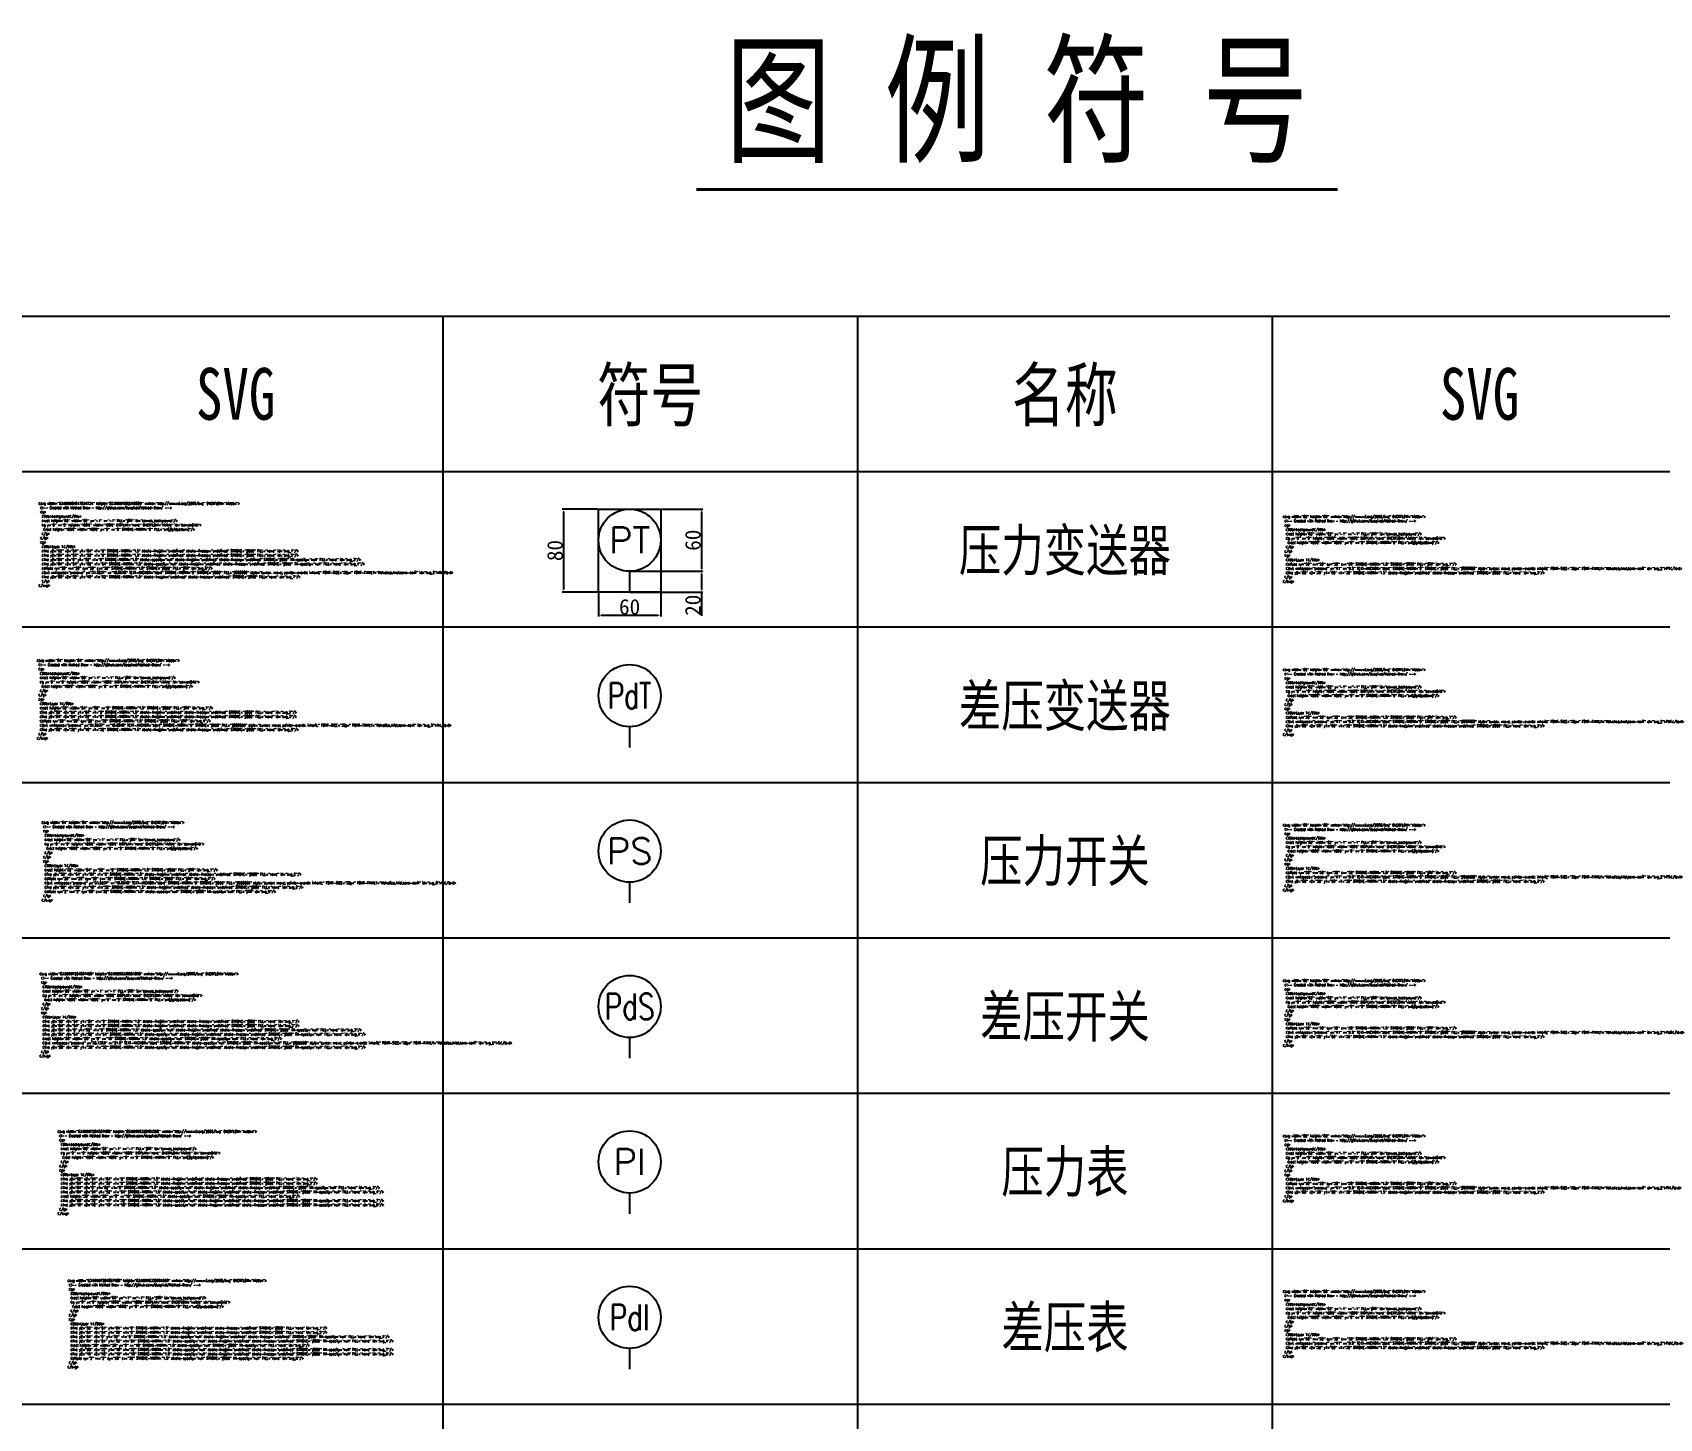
# Model space of a CAD drawing. Header units: millimetres. Extents: x 592 to 5868, y 122 to 2804.
# Drawn here: x 1809 to 3378, y 1467 to 2804 of the extents above; entities that cross this region are included whole.
import ezdxf
from ezdxf.enums import TextEntityAlignment as Align

# ---------------------------------------------------------------- set-up
doc = ezdxf.new("R2010")
doc.units = ezdxf.units.MM
doc.styles.add('Romans', font='romans.shx', dxfattribs={"width": 0.75, "bigfont": 'fs1.shx'})
doc.styles.add('ST', font='', dxfattribs={"width": 0.75})
doc.styles.get("Standard").update_dxf_attribs({"font": ''})
doc.styles.get('ST').set_extended_font_data('SimSun')
doc.styles.get('Standard').set_extended_font_data('SimSun')
doc.dimstyles.new('ZhangXY', dxfattribs={"dimtxt": 15, "dimasz": 2.5, "dimexe": 1.25, "dimexo": 0.625, "dimtad": 1, "dimdsep": 46, "dimtxsty": 'Standard', "dimcen": 2.5, "dimclrd": 3, "dimclre": 3, "dimclrt": 3, "dimadec": 0, "dimazin": 0, "dimtfac": 1, "dimtmove": 0, "dimatfit": 3, "dimfxl": 0, "dimarcsym": 0})

# ---------------------------------------------------------------- blocks, each defined once
blk = doc.blocks.new('*D53')
at = {"color": 3, "lineweight": -2, "transparency": 16777216}
for p, q in [((2354.3, 2344.4), (2319.8, 2344.4)), ((2321.1, 2341.9), (2321.1, 2266.9)), ((2354.3, 2264.4), (2319.8, 2264.4))]:
    blk.add_line(p, q, dxfattribs=at)
at = {"color": 3, "transparency": 16777216}
for points in [[(2320.7, 2341.9), (2321.5, 2341.9), (2321.1, 2344.4)], [(2320.7, 2266.9), (2321.5, 2266.9), (2321.1, 2264.4)]]:
    blk.add_solid(points, dxfattribs=at)
at = {"layer": 'Defpoints', "color": 0, "transparency": 16777216}
for p in [(2354.9, 2344.4), (2321.1, 2264.4), (2354.9, 2264.4)]:
    blk.add_point(p, dxfattribs=at)
at = {"color": 3, "transparency": 16777216, "insert": (2313, 2304.4), "char_height": 15, "attachment_point": 5, "rotation": 90}
blk.add_mtext('80', dxfattribs=at)
blk = doc.blocks.new('*D54')
at = {"color": 3, "lineweight": -2, "transparency": 16777216}
for p, q in [((2354.9, 2263.7), (2354.9, 2240.7)), ((2414.9, 2263.7), (2414.9, 2240.7)), ((2357.4, 2241.9), (2412.4, 2241.9))]:
    blk.add_line(p, q, dxfattribs=at)
at = {"color": 3, "transparency": 16777216}
for points in [[(2357.4, 2242.3), (2357.4, 2241.5), (2354.9, 2241.9)], [(2412.4, 2242.3), (2412.4, 2241.5), (2414.9, 2241.9)]]:
    blk.add_solid(points, dxfattribs=at)
at = {"layer": 'Defpoints', "color": 0, "transparency": 16777216}
for p in [(2354.9, 2264.4), (2414.9, 2264.4), (2414.9, 2241.9)]:
    blk.add_point(p, dxfattribs=at)
at = {"color": 3, "transparency": 16777216, "insert": (2384.9, 2250), "char_height": 15, "attachment_point": 5}
blk.add_mtext('60', dxfattribs=at)
blk = doc.blocks.new('*D55')
at = {"color": 3, "lineweight": -2, "transparency": 16777216}
for p, q in [((2385.5, 2284.4), (2455.4, 2284.4)), ((2454.1, 2281.9), (2454.1, 2266.9)), ((2385.5, 2264.4), (2455.4, 2264.4)), ((2454.1, 2264.4), (2454.1, 2241.3))]:
    blk.add_line(p, q, dxfattribs=at)
at = {"color": 3, "transparency": 16777216}
for points in [[(2453.7, 2281.9), (2454.5, 2281.9), (2454.1, 2284.4)], [(2453.7, 2266.9), (2454.5, 2266.9), (2454.1, 2264.4)]]:
    blk.add_solid(points, dxfattribs=at)
at = {"layer": 'Defpoints', "color": 0, "transparency": 16777216}
for p in [(2384.9, 2284.4), (2384.9, 2264.4), (2454.1, 2264.4)]:
    blk.add_point(p, dxfattribs=at)
at = {"color": 3, "transparency": 16777216, "insert": (2446, 2251.6), "char_height": 15, "attachment_point": 5, "rotation": 90}
blk.add_mtext('20', dxfattribs=at)
blk = doc.blocks.new('*D56')
at = {"color": 3, "lineweight": -2, "transparency": 16777216}
for p, q in [((2385.5, 2344.4), (2455.4, 2344.4)), ((2454.1, 2341.9), (2454.1, 2286.9)), ((2385.5, 2284.4), (2455.4, 2284.4))]:
    blk.add_line(p, q, dxfattribs=at)
at = {"color": 3, "transparency": 16777216}
for points in [[(2453.7, 2341.9), (2454.5, 2341.9), (2454.1, 2344.4)], [(2453.7, 2286.9), (2454.5, 2286.9), (2454.1, 2284.4)]]:
    blk.add_solid(points, dxfattribs=at)
at = {"layer": 'Defpoints', "color": 0, "transparency": 16777216}
for p in [(2384.9, 2344.4), (2384.9, 2284.4), (2454.1, 2284.4)]:
    blk.add_point(p, dxfattribs=at)
at = {"color": 3, "transparency": 16777216, "insert": (2446, 2314.4), "char_height": 15, "attachment_point": 5, "rotation": 90}
blk.add_mtext('60', dxfattribs=at)

msp = doc.modelspace()

# ---------------------------------------------------------------- linework, layer by layer
at = {"lineweight": 40}
msp.add_line((2449.547, 2652.982), (3067.669, 2652.982), dxfattribs=at)
at = {"lineweight": -3}
for p, q in [((1004.84, 2530.622), (2204.847, 2530.622)), ((2204.847, 2530.622), (2204.847, 130.738)), ((2204.847, 2530.622), (3404.884, 2530.622)), ((2604.869, 2530.622), (2604.869, 130.738)), ((3004.862, 2530.622), (3004.862, 130.738)), ((1004.84, 2380.62), (2204.847, 2380.62)), ((2204.847, 2380.62), (3404.884, 2380.62)), ((1004.84, 2230.628), (2204.847, 2230.628)), ((2204.847, 2230.628), (3404.884, 2230.628)), ((1004.84, 2080.636), (2204.847, 2080.636)), ((2204.847, 2080.636), (3404.884, 2080.636)), ((1004.84, 1930.644), (2204.847, 1930.644)), ((2204.847, 1930.644), (3404.884, 1930.644)), ((1004.84, 1780.651), (2204.847, 1780.651)), ((2204.847, 1780.651), (3404.884, 1780.651)), ((1004.84, 1630.659), (2204.847, 1630.659)), ((2204.847, 1630.659), (3404.884, 1630.659)), ((1004.84, 1480.667), (2204.847, 1480.667)), ((2204.847, 1480.667), (3404.884, 1480.667))]:
    msp.add_line(p, q, dxfattribs=at)
for p, q in [((2384.9, 2284.367), (2384.9, 2264.367)), ((2384.9, 2134.375), (2384.9, 2114.375)), ((2384.9, 1984.383), (2384.9, 1964.383)), ((2384.9, 1834.391), (2384.9, 1814.391)), ((2384.914, 1684.399), (2384.914, 1664.399)), ((2384.914, 1534.407), (2384.914, 1514.407))]:
    msp.add_line(p, q)
at = {"color": 3}
msp.add_lwpolyline([(2354.9, 2344.367), (2414.9, 2344.367), (2414.9, 2264.367), (2354.9, 2264.367)], close=True, dxfattribs=at)
at = {"color": 7, "linetype": 'Continuous', "lineweight": -3}
for centre in [(2384.9, 2314.367), (2384.9, 2164.375), (2384.9, 2014.383), (2384.9, 1864.391), (2384.914, 1714.399), (2384.914, 1564.407)]:
    msp.add_circle(centre, 30, dxfattribs=at)

# ---------------------------------------------------------------- texts
at = {"color": 1, "lineweight": -3, "style": 'ST', "width": 0.75}
msp.add_text('图 例 符 号', height=100, dxfattribs=at).set_placement((2758.593, 2741.3), align=Align.MIDDLE)
at = {"color": 7, "lineweight": -3, "style": 'ST', "width": 0.75}
for s, height, p in [('SVG', 50, (2004.836, 2455.621)), ('名称', 50, (2804.858, 2455.621)), ('SVG', 50, (3204.873, 2455.621)), ('压力变送器', 40, (2804.866, 2305.624)), ('差压变送器', 40, (2804.866, 2155.632)), ('压力开关', 40, (2804.866, 2005.64)), ('差压开关', 40, (2804.866, 1855.648)), ('压力表', 40, (2804.881, 1705.655)), ('差压表', 40, (2804.881, 1555.663))]:
    msp.add_text(s, height=height, dxfattribs=at).set_placement(p, align=Align.MIDDLE)
at = {"color": 7, "linetype": 'Continuous', "lineweight": -3}
for s, height, style, width, p in [('符号', 50, 'ST', 0.75, (2404.858, 2455.621)), ('PdT', 25, 'Romans', 0.7, (2384.9, 2164.375)), ('PdS', 25, 'Romans', 0.75, (2384.9, 1864.391)), ('PdI', 25, 'Romans', 0.75, (2384.914, 1564.407))]:
    msp.add_text(s, height=height, dxfattribs=dict(at, style=style, width=width)).set_placement(p, align=Align.MIDDLE)
at = {"color": 7, "linetype": 'Continuous', "lineweight": -3, "style": 'Romans'}
for s, p in [('PT', (2384.9, 2314.367)), ('PS', (2384.9, 2014.383)), ('PI', (2384.914, 1714.399))]:
    msp.add_text(s, height=25, dxfattribs=at).set_placement(p, align=Align.MIDDLE)
at = {"char_height": 2.5, "attachment_point": 1, "style": 'Romans'}
for s, insert, width in [('<svg width="63.999984017834734" height="83.99997902340809" xmlns="http://www.w3.org/2000/svg" OVERFLOW="hidden">\\P <!-- Created with Method Draw - http://github.com/duopixel/Method-Draw/ -->\\P <g>\\P  <title>background</title>\\P  <rect height="86" width="66" y="-1" x="-1" FILL="#fff" id="canvas_background"/>\\P  <g y="0" x="0" height="100%" width="100%" DISPLAY="none" OVERFLOW="visible" id="canvasGrid">\\P   <rect height="100%" width="100%" y="0" x="0" STROKE-WIDTH="0" FILL="url(#gridpattern)"/>\\P  </g>\\P </g>\\P <g>\\P  <title>Layer 1</title>\\P  <line y2="52" x2="64" y1="84" x1="0" STROKE-WIDTH="1.5" stroke-linejoin="undefined" stroke-linecap="undefined" STROKE="#000" FILL="none" id="svg_1"/>\\P  <line y2="84" x2="64" y1="52" x1="0" STROKE-WIDTH="1.5" stroke-linejoin="undefined" stroke-linecap="undefined" STROKE="#000" FILL="none" id="svg_2"/>\\P  <line y2="84" x2="0" y1="52" x1="0" STROKE-WIDTH="1.5" stroke-opacity="null" stroke-linejoin="undefined" stroke-linecap="undefined" STROKE="#000" fill-opacity="null" FILL="none" id="svg_3"/>\\P  <line y2="84" x2="64" y1="52" x1="64" STROKE-WIDTH="1.5" stroke-opacity="null" stroke-linejoin="undefined" stroke-linecap="undefined" STROKE="#000" fill-opacity="null" FILL="none" id="svg_4"/>\\P  <ellipse ry="20" rx="20" cy="20" cx="32" STROKE-WIDTH="1.5" STROKE="#000" FILL="#fff" id="svg_5"/>\\P  <text xml:space="preserve" y="31.5037" x="18.8518" TEXT-ANCHOR="start" STROKE-WIDTH="0" STROKE="#000" FILL="#000000" style="cursor: move; pointer-events: inherit;" FONT-SIZE="32px" FONT-FAMILY="Helvetica,Arial,sans-serif" id="svg_6">M</text>\\P  <line y2="68" x2="32" y1="40" x1="32" STROKE-WIDTH="1.5" stroke-linejoin="undefined" stroke-linecap="undefined" STROKE="#000" FILL="none" id="svg_7"/>\\P  </g>\\P</svg>', (1814.375, 2351.156), 404.25), ('<svg width="60" height="80" xmlns="http://www.w3.org/2000/svg" OVERFLOW="hidden">\\P <!-- Created with Method Draw - http://github.com/duopixel/Method-Draw/ -->\\P <g>\\P  <title>background</title>\\P  <rect height="82" width="62" y="-1" x="-1" FILL="#fff" id="canvas_background"/>\\P  <g y="0" x="0" height="100%" width="100%" DISPLAY="none" OVERFLOW="visible" id="canvasGrid">\\P   <rect height="100%" width="100%" y="0" x="0" STROKE-WIDTH="0" FILL="url(#gridpattern)"/>\\P  </g>\\P </g>\\P <g>\\P  <title>Layer 1</title>\\P  <ellipse ry="30" rx="30" cy="30" cx="30" STROKE-WIDTH="1.5" STROKE="#000" FILL="#fff" id="svg_1"/>\\P  <text xml:space="preserve" y="41" x="9.5" TEXT-ANCHOR="start" STROKE-WIDTH="0" STROKE="#000" FILL="#000000" style="cursor: move; pointer-events: inherit;" FONT-SIZE="32px" FONT-FAMILY="Helvetica,Arial,sans-serif" id="svg_2">PT</text>\\P  <line y2="80" x2="30" y1="60" x1="30" STROKE-WIDTH="1.5" stroke-linejoin="undefined" stroke-linecap="undefined" STROKE="#000" FILL="none" id="svg_3"/>\\P </g>\\P</svg>', (3014.718, 2338.415), 387.2503), ('<svg width="64" height="84" xmlns="http://www.w3.org/2000/svg" OVERFLOW="hidden">\\P <!-- Created with Method Draw - http://github.com/duopixel/Method-Draw/ -->\\P <g>\\P  <title>background</title>\\P  <rect height="86" width="66" y="-1" x="-1" FILL="#fff" id="canvas_background"/>\\P  <g y="0" x="0" height="100%" width="100%" DISPLAY="none" OVERFLOW="visible" id="canvasGrid">\\P   <rect height="100%" width="100%" y="0" x="0" STROKE-WIDTH="0" FILL="url(#gridpattern)"/>\\P  </g>\\P </g>\\P <g>\\P  <title>Layer 1</title>\\P  <rect height="32" width="64" y="52" x="0" STROKE-WIDTH="1.5" STROKE="#000" FILL="#fff" id="svg_1"/>\\P  <line y2="52" x2="64" y1="84" x1="0" STROKE-WIDTH="1.5" stroke-linejoin="undefined" stroke-linecap="undefined" STROKE="#000" FILL="none" id="svg_2"/>\\P  <line y2="84" x2="64" y1="52" x1="0" STROKE-WIDTH="1.5" stroke-linejoin="undefined" stroke-linecap="undefined" STROKE="#000" FILL="none" id="svg_3"/>\\P  <ellipse ry="20" rx="20" cy="20" cx="32" STROKE-WIDTH="1.5" STROKE="#000" FILL="#fff" id="svg_4"/>\\P  <text xml:space="preserve" y="31.5037" x="18.8518" TEXT-ANCHOR="start" STROKE-WIDTH="0" STROKE="#000" FILL="#000000" style="cursor: move; pointer-events: inherit;" FONT-SIZE="32px" FONT-FAMILY="Helvetica,Arial,sans-serif" id="svg_5">M</text>\\P  <line y2="52" x2="32" y1="40" x1="32" STROKE-WIDTH="1.5" stroke-linejoin="undefined" stroke-linecap="undefined" STROKE="#000" FILL="none" id="svg_6"/>\\P </g>\\P</svg>', (1812.641, 2199.62), 404.25), ('<svg width="60" height="80" xmlns="http://www.w3.org/2000/svg" OVERFLOW="hidden">\\P <!-- Created with Method Draw - http://github.com/duopixel/Method-Draw/ -->\\P <g>\\P  <title>background</title>\\P  <rect height="82" width="62" y="-1" x="-1" FILL="#fff" id="canvas_background"/>\\P  <g y="0" x="0" height="100%" width="100%" DISPLAY="none" OVERFLOW="visible" id="canvasGrid">\\P   <rect height="100%" width="100%" y="0" x="0" STROKE-WIDTH="0" FILL="url(#gridpattern)"/>\\P  </g>\\P </g>\\P <g>\\P  <title>Layer 1</title>\\P  <ellipse ry="30" rx="30" cy="30" cx="30" STROKE-WIDTH="1.5" STROKE="#000" FILL="#fff" id="svg_1"/>\\P  <text xml:space="preserve" y="41" x="9.5" TEXT-ANCHOR="start" STROKE-WIDTH="0" STROKE="#000" FILL="#000000" style="cursor: move; pointer-events: inherit;" FONT-SIZE="32px" FONT-FAMILY="Helvetica,Arial,sans-serif" id="svg_2">PdT</text>\\P  <line y2="80" x2="30" y1="60" x1="30" STROKE-WIDTH="1.5" stroke-linejoin="undefined" stroke-linecap="undefined" STROKE="#000" FILL="none" id="svg_3"/>\\P </g>\\P</svg>', (3014.718, 2190.699), 387.2503), ('<svg width="64" height="84" xmlns="http://www.w3.org/2000/svg" OVERFLOW="hidden">\\P <!-- Created with Method Draw - http://github.com/duopixel/Method-Draw/ -->\\P <g>\\P  <title>background</title>\\P  <rect height="86" width="66" y="-1" x="-1" FILL="#fff" id="canvas_background"/>\\P  <g y="0" x="0" height="100%" width="100%" DISPLAY="none" OVERFLOW="visible" id="canvasGrid">\\P   <rect height="100%" width="100%" y="0" x="0" STROKE-WIDTH="0" FILL="url(#gridpattern)"/>\\P  </g>\\P </g>\\P <g>\\P  <title>Layer 1</title>\\P  <rect height="32" width="64" y="52" x="0" STROKE-WIDTH="1.5" STROKE="#000" FILL="#fff" id="svg_1"/>\\P  <line y2="52" x2="64" y1="84" x1="0" STROKE-WIDTH="1.5" stroke-linejoin="undefined" stroke-linecap="undefined" STROKE="#000" FILL="none" id="svg_2"/>\\P  <ellipse ry="20" rx="20" cy="20" cx="32" STROKE-WIDTH="1.5" STROKE="#000" FILL="#fff" id="svg_4"/>\\P  <text xml:space="preserve" y="31.5037" x="18.8518" TEXT-ANCHOR="start" STROKE-WIDTH="0" STROKE="#000" FILL="#000000" style="cursor: move; pointer-events: inherit;" FONT-SIZE="32px" FONT-FAMILY="Helvetica,Arial,sans-serif" id="svg_5">M</text>\\P  <line y2="52" x2="32" y1="40" x1="32" STROKE-WIDTH="1.5" stroke-linejoin="undefined" stroke-linecap="undefined" STROKE="#000" FILL="none" id="svg_6"/>\\P  <ellipse ry="2" rx="2" cy="68" cx="32" STROKE-WIDTH="1.5" stroke-opacity="null" STROKE="#000" fill-opacity="null" FILL="#fff" id="svg_9"/>\\P </g>\\P</svg>', (1817.18, 2043.311), 404.25), ('<svg width="60" height="80" xmlns="http://www.w3.org/2000/svg" OVERFLOW="hidden">\\P <!-- Created with Method Draw - http://github.com/duopixel/Method-Draw/ -->\\P <g>\\P  <title>background</title>\\P  <rect height="82" width="62" y="-1" x="-1" FILL="#fff" id="canvas_background"/>\\P  <g y="0" x="0" height="100%" width="100%" DISPLAY="none" OVERFLOW="visible" id="canvasGrid">\\P   <rect height="100%" width="100%" y="0" x="0" STROKE-WIDTH="0" FILL="url(#gridpattern)"/>\\P  </g>\\P </g>\\P <g>\\P  <title>Layer 1</title>\\P  <ellipse ry="30" rx="30" cy="30" cx="30" STROKE-WIDTH="1.5" STROKE="#000" FILL="#fff" id="svg_1"/>\\P  <text xml:space="preserve" y="41" x="9.5" TEXT-ANCHOR="start" STROKE-WIDTH="0" STROKE="#000" FILL="#000000" style="cursor: move; pointer-events: inherit;" FONT-SIZE="32px" FONT-FAMILY="Helvetica,Arial,sans-serif" id="svg_2">PS</text>\\P  <line y2="80" x2="30" y1="60" x1="30" STROKE-WIDTH="1.5" stroke-linejoin="undefined" stroke-linecap="undefined" STROKE="#000" FILL="none" id="svg_3"/>\\P </g>\\P</svg>', (3014.718, 2040.707), 387.2503), ('<svg width="63.99997204557408" height="83.99996330981598" xmlns="http://www.w3.org/2000/svg" OVERFLOW="hidden">\\P <!-- Created with Method Draw - http://github.com/duopixel/Method-Draw/ -->\\P <g>\\P  <title>background</title>\\P  <rect height="86" width="66" y="-1" x="-1" FILL="#fff" id="canvas_background"/>\\P  <g y="0" x="0" height="100%" width="100%" DISPLAY="none" OVERFLOW="visible" id="canvasGrid">\\P   <rect height="100%" width="100%" y="0" x="0" STROKE-WIDTH="0" FILL="url(#gridpattern)"/>\\P  </g>\\P </g>\\P <g>\\P  <title>Layer 1</title>\\P  <line y2="52" x2="64" y1="84" x1="0" STROKE-WIDTH="1.5" stroke-linejoin="undefined" stroke-linecap="undefined" STROKE="#000" FILL="none" id="svg_1"/>\\P  <line y2="84" x2="64" y1="52" x1="0" STROKE-WIDTH="1.5" stroke-linejoin="undefined" stroke-linecap="undefined" STROKE="#000" FILL="none" id="svg_2"/>\\P  <line y2="84" x2="0" y1="52" x1="0" STROKE-WIDTH="1.5" stroke-opacity="null" stroke-linejoin="undefined" stroke-linecap="undefined" STROKE="#000" fill-opacity="null" FILL="none" id="svg_3"/>\\P  <line y2="84" x2="64" y1="52" x1="64" STROKE-WIDTH="1.5" stroke-opacity="null" stroke-linejoin="undefined" stroke-linecap="undefined" STROKE="#000" fill-opacity="null" FILL="none" id="svg_4"/>\\P  <rect height="38" width="28" y="0" x="18" STROKE-WIDTH="1.5" stroke-opacity="null" STROKE="#000" fill-opacity="null" FILL="none" id="svg_5"/>\\P  <text xml:space="preserve" y="30.1383" x="21.5" TEXT-ANCHOR="start" STROKE-WIDTH="0" stroke-opacity="null" STROKE="#000" fill-opacity="null" FILL="#000000" style="cursor: move; pointer-events: inherit;" FONT-SIZE="32px" FONT-FAMILY="Helvetica,Arial,sans-serif" id="svg_6">S</text>\\P  <line y2="68" x2="32" y1="38" x1="32" STROKE-WIDTH="1.5" stroke-opacity="null" stroke-linejoin="undefined" stroke-linecap="undefined" STROKE="#000" fill-opacity="null" FILL="none" id="svg_7"/>\\P </g>\\P</svg>', (1815.239, 1897.208), 442.43606), ('<svg width="60" height="80" xmlns="http://www.w3.org/2000/svg" OVERFLOW="hidden">\\P <!-- Created with Method Draw - http://github.com/duopixel/Method-Draw/ -->\\P <g>\\P  <title>background</title>\\P  <rect height="82" width="62" y="-1" x="-1" FILL="#fff" id="canvas_background"/>\\P  <g y="0" x="0" height="100%" width="100%" DISPLAY="none" OVERFLOW="visible" id="canvasGrid">\\P   <rect height="100%" width="100%" y="0" x="0" STROKE-WIDTH="0" FILL="url(#gridpattern)"/>\\P  </g>\\P </g>\\P <g>\\P  <title>Layer 1</title>\\P  <ellipse ry="30" rx="30" cy="30" cx="30" STROKE-WIDTH="1.5" STROKE="#000" FILL="#fff" id="svg_1"/>\\P  <text xml:space="preserve" y="41" x="9.5" TEXT-ANCHOR="start" STROKE-WIDTH="0" STROKE="#000" FILL="#000000" style="cursor: move; pointer-events: inherit;" FONT-SIZE="32px" FONT-FAMILY="Helvetica,Arial,sans-serif" id="svg_2">PdS</text>\\P  <line y2="80" x2="30" y1="60" x1="30" STROKE-WIDTH="1.5" stroke-linejoin="undefined" stroke-linecap="undefined" STROKE="#000" FILL="none" id="svg_3"/>\\P </g>\\P</svg>', (3014.718, 1890.715), 387.2503), ('<svg width="63.99997204557408" height="83.99996330981598" xmlns="http://www.w3.org/2000/svg" OVERFLOW="hidden">\\P <!-- Created with Method Draw - http://github.com/duopixel/Method-Draw/ -->\\P <g>\\P  <title>background</title>\\P  <rect height="86" width="66" y="-1" x="-1" FILL="#fff" id="canvas_background"/>\\P  <g y="0" x="0" height="100%" width="100%" DISPLAY="none" OVERFLOW="visible" id="canvasGrid">\\P   <rect height="100%" width="100%" y="0" x="0" STROKE-WIDTH="0" FILL="url(#gridpattern)"/>\\P  </g>\\P </g>\\P <g>\\P  <title>Layer 1</title>\\P  <line y2="52" x2="64" y1="84" x1="0" STROKE-WIDTH="1.5" stroke-linejoin="undefined" stroke-linecap="undefined" STROKE="#000" FILL="none" id="svg_1"/>\\P  <line y2="84" x2="64" y1="52" x1="0" STROKE-WIDTH="1.5" stroke-linejoin="undefined" stroke-linecap="undefined" STROKE="#000" FILL="none" id="svg_2"/>\\P  <line y2="84" x2="0" y1="52" x1="0" STROKE-WIDTH="1.5" stroke-opacity="null" stroke-linejoin="undefined" stroke-linecap="undefined" STROKE="#000" fill-opacity="null" FILL="none" id="svg_3"/>\\P  <line y2="84" x2="64" y1="52" x1="64" STROKE-WIDTH="1.5" stroke-opacity="null" stroke-linejoin="undefined" stroke-linecap="undefined" STROKE="#000" fill-opacity="null" FILL="none" id="svg_4"/>\\P  <rect height="38" width="28" y="0" x="18" STROKE-WIDTH="1.5" stroke-opacity="null" STROKE="#000" fill-opacity="null" FILL="none" id="svg_5"/>\\P  <line y2="68" x2="32" y1="19" x1="32" STROKE-WIDTH="1.5" stroke-opacity="null" stroke-linejoin="undefined" stroke-linecap="undefined" STROKE="#000" fill-opacity="null" FILL="none" id="svg_7"/>\\P  <line y2="19" x2="46" y1="19" x1="18" STROKE-WIDTH="1.5" stroke-opacity="null" stroke-linejoin="undefined" stroke-linecap="undefined" STROKE="#000" fill-opacity="null" FILL="none" id="svg_8"/>\\P </g>\\P</svg>', (1832.751, 1745.089), 317.71875), ('<svg width="60" height="80" xmlns="http://www.w3.org/2000/svg" OVERFLOW="hidden">\\P <!-- Created with Method Draw - http://github.com/duopixel/Method-Draw/ -->\\P <g>\\P  <title>background</title>\\P  <rect height="82" width="62" y="-1" x="-1" FILL="#fff" id="canvas_background"/>\\P  <g y="0" x="0" height="100%" width="100%" DISPLAY="none" OVERFLOW="visible" id="canvasGrid">\\P   <rect height="100%" width="100%" y="0" x="0" STROKE-WIDTH="0" FILL="url(#gridpattern)"/>\\P  </g>\\P </g>\\P <g>\\P  <title>Layer 1</title>\\P  <ellipse ry="30" rx="30" cy="30" cx="30" STROKE-WIDTH="1.5" STROKE="#000" FILL="#fff" id="svg_1"/>\\P  <text xml:space="preserve" y="41" x="9.5" TEXT-ANCHOR="start" STROKE-WIDTH="0" STROKE="#000" FILL="#000000" style="cursor: move; pointer-events: inherit;" FONT-SIZE="32px" FONT-FAMILY="Helvetica,Arial,sans-serif" id="svg_2">PI</text>\\P  <line y2="80" x2="30" y1="60" x1="30" STROKE-WIDTH="1.5" stroke-linejoin="undefined" stroke-linecap="undefined" STROKE="#000" FILL="none" id="svg_3"/>\\P </g>\\P</svg>', (3014.718, 1740.723), 387.2503), ('<svg width="63.99997204557408" height="83.99996330981598" xmlns="http://www.w3.org/2000/svg" OVERFLOW="hidden">\\P <!-- Created with Method Draw - http://github.com/duopixel/Method-Draw/ -->\\P <g>\\P  <title>background</title>\\P  <rect height="86" width="66" y="-1" x="-1" FILL="#fff" id="canvas_background"/>\\P  <g y="0" x="0" height="100%" width="100%" DISPLAY="none" OVERFLOW="visible" id="canvasGrid">\\P   <rect height="100%" width="100%" y="0" x="0" STROKE-WIDTH="0" FILL="url(#gridpattern)"/>\\P  </g>\\P </g>\\P <g>\\P  <title>Layer 1</title>\\P  <line y2="52" x2="64" y1="84" x1="0" STROKE-WIDTH="1.5" stroke-linejoin="undefined" stroke-linecap="undefined" STROKE="#000" FILL="none" id="svg_1"/>\\P  <line y2="84" x2="64" y1="52" x1="0" STROKE-WIDTH="1.5" stroke-linejoin="undefined" stroke-linecap="undefined" STROKE="#000" FILL="none" id="svg_2"/>\\P  <line y2="84" x2="0" y1="52" x1="0" STROKE-WIDTH="1.5" stroke-opacity="null" stroke-linejoin="undefined" stroke-linecap="undefined" STROKE="#000" fill-opacity="null" FILL="none" id="svg_3"/>\\P  <line y2="84" x2="64" y1="52" x1="64" STROKE-WIDTH="1.5" stroke-opacity="null" stroke-linejoin="undefined" stroke-linecap="undefined" STROKE="#000" fill-opacity="null" FILL="none" id="svg_4"/>\\P  <rect height="38" width="28" y="0" x="18" STROKE-WIDTH="1.5" stroke-opacity="null" STROKE="#000" fill-opacity="null" FILL="none" id="svg_5"/>\\P  <line y2="68" x2="32" y1="19" x1="32" STROKE-WIDTH="1.5" stroke-opacity="null" stroke-linejoin="undefined" stroke-linecap="undefined" STROKE="#000" fill-opacity="null" FILL="none" id="svg_7"/>\\P  <line y2="19" x2="46" y1="19" x1="18" STROKE-WIDTH="1.5" stroke-opacity="null" stroke-linejoin="undefined" stroke-linecap="undefined" STROKE="#000" fill-opacity="null" FILL="none" id="svg_8"/>\\P  <ellipse ry="2" rx="2" cy="68" cx="32" STROKE-WIDTH="1.5" stroke-opacity="null" STROKE="#000" fill-opacity="null" FILL="none" id="svg_9"/>\\P </g>\\P</svg>', (1842.151, 1601.199), 317.71875), ('<svg width="60" height="80" xmlns="http://www.w3.org/2000/svg" OVERFLOW="hidden">\\P <!-- Created with Method Draw - http://github.com/duopixel/Method-Draw/ -->\\P <g>\\P  <title>background</title>\\P  <rect height="82" width="62" y="-1" x="-1" FILL="#fff" id="canvas_background"/>\\P  <g y="0" x="0" height="100%" width="100%" DISPLAY="none" OVERFLOW="visible" id="canvasGrid">\\P   <rect height="100%" width="100%" y="0" x="0" STROKE-WIDTH="0" FILL="url(#gridpattern)"/>\\P  </g>\\P </g>\\P <g>\\P  <title>Layer 1</title>\\P  <ellipse ry="30" rx="30" cy="30" cx="30" STROKE-WIDTH="1.5" STROKE="#000" FILL="#fff" id="svg_1"/>\\P  <text xml:space="preserve" y="41" x="9.5" TEXT-ANCHOR="start" STROKE-WIDTH="0" STROKE="#000" FILL="#000000" style="cursor: move; pointer-events: inherit;" FONT-SIZE="32px" FONT-FAMILY="Helvetica,Arial,sans-serif" id="svg_2">PdI</text>\\P  <line y2="80" x2="30" y1="60" x1="30" STROKE-WIDTH="1.5" stroke-linejoin="undefined" stroke-linecap="undefined" STROKE="#000" FILL="none" id="svg_3"/>\\P </g>\\P</svg>', (3014.718, 1590.73), 387.2503)]:
    msp.add_mtext(s, dxfattribs=dict(at, insert=insert, width=width))

# ---------------------------------------------------------------- dimensions: what is measured, and where the dimension line sits
for base, p1, p2, picture, middle in [((2321.077, 2264.367), (2354.9, 2344.367), (2354.9, 2264.367), '*D53', (2312.952, 2304.367)), ((2454.118, 2284.367), (2384.9, 2344.367), (2384.9, 2284.367), '*D56', (2445.993, 2314.367)), ((2454.118, 2264.367), (2384.9, 2284.367), (2384.9, 2264.367), '*D55', (2445.993, 2251.605))]:
    dim = msp.add_linear_dim(base=base, p1=p1, p2=p2, angle=90, dimstyle='ZhangXY')
    dim.commit()
    dim.dimension.update_dxf_attribs({"geometry": picture, "text_midpoint": middle})
dim = msp.add_linear_dim(base=(2414.9, 2241.906), p1=(2354.9, 2264.367), p2=(2414.9, 2264.367), dimstyle='ZhangXY')
dim.commit()
dim.dimension.update_dxf_attribs({"geometry": '*D54', "text_midpoint": (2384.9, 2250.031)})

doc.saveas('drawing.dxf')
